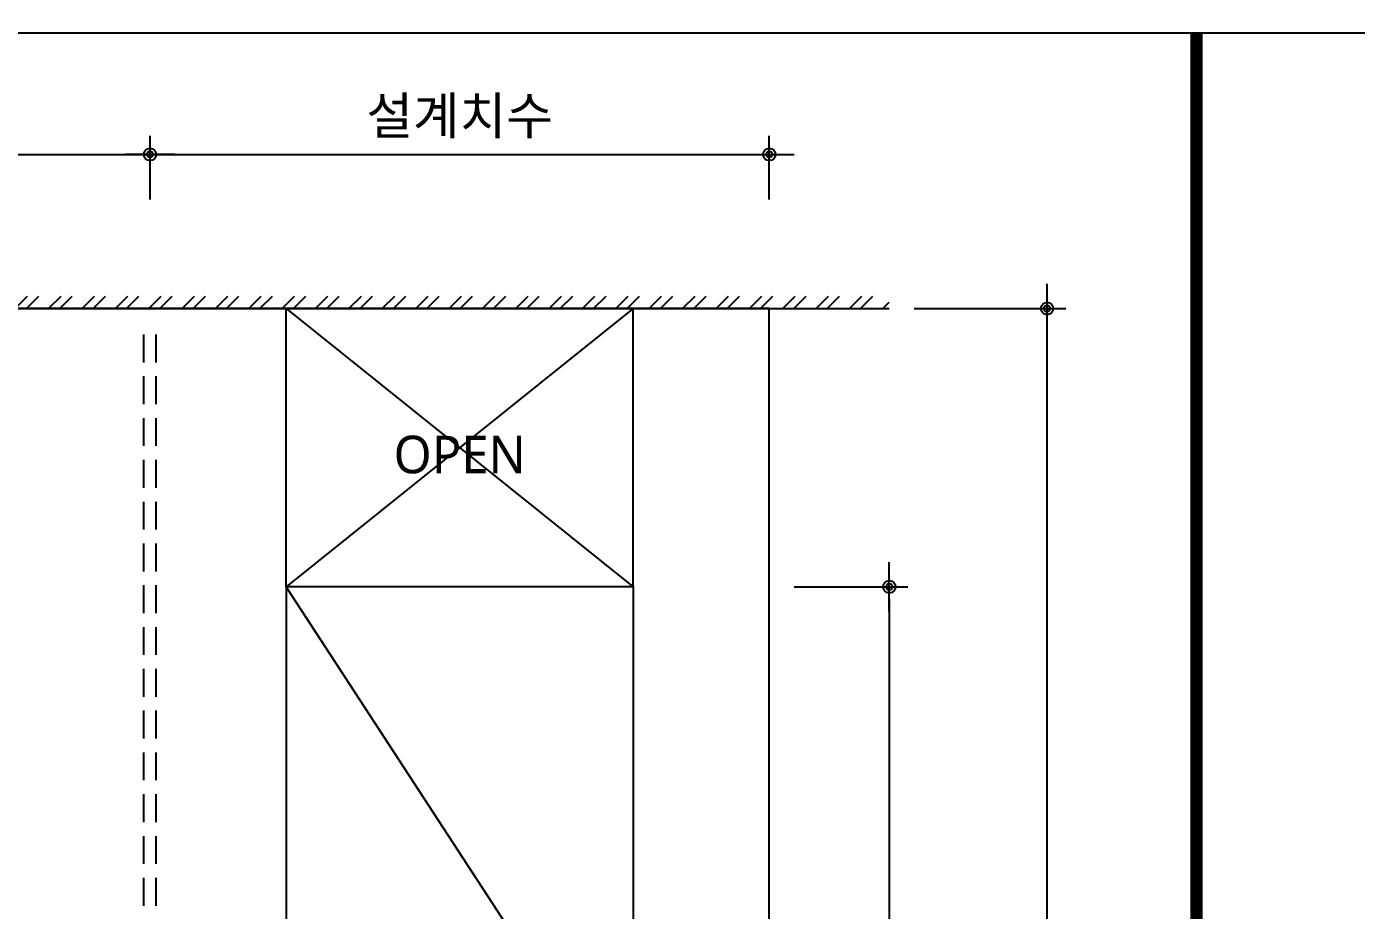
# Model space of a CAD drawing. Extents: x -256 to 8104, y -176 to 5714.
# Drawn here: x 3621 to 4694, y 4830 to 5543 of the extents above; entities that cross this region are included whole.
import ezdxf
from ezdxf.enums import TextEntityAlignment as Align

# ---------------------------------------------------------------- set-up
doc = ezdxf.new("R2010")
doc.units = 0
doc.header["$LTSCALE"] = 30
doc.linetypes.add('HIDDEN', pattern=[0.375, 0.25, -0.125])
doc.layers.get('0').update_dxf_attribs({"linetype": 'CONTINUOUS'})
doc.layers.get('DEFPOINTS').update_dxf_attribs({"linetype": 'CONTINUOUS'})
for name, color, linetype in [('DIM', 7, 'CONTINUOUS'), ('HAT', 8, 'CONTINUOUS'), ('HID', 9, 'HIDDEN'), ('문자', 3, 'CONTINUOUS'), ('부자재', 4, 'CONTINUOUS'), ('치수', 1, 'CONTINUOUS'), ('판넬', 2, 'CONTINUOUS')]:
    doc.layers.add(name, color=color, linetype=linetype)
doc.styles.add('돋움', font='malgun.ttf')
doc.dimstyles.new('10', dxfattribs={"dimscale": 10, "dimtxt": 3, "dimasz": 1, "dimexe": 1.5, "dimexo": 2, "dimgap": 1, "dimtad": 1, "dimdec": 0, "dimlunit": 6, "dimtxsty": '돋움', "dimblk": 'DIMDOT', "dimcen": -1, "dimdle": 1.5, "dimclrt": 3, "dimazin": 3, "dimtfac": 1, "dimtdec": 0, "dimtix": 1, "dimtmove": 2, "dimatfit": 3, "dimldrblk": 'DIMDOT', "dimarcsym": 0})

# ---------------------------------------------------------------- blocks, each defined once
blk = doc.blocks.new('DIMDOT')
at = {"linetype": 'Continuous'}
blk.add_line((-2, 0), (2, 0), dxfattribs=at)
for radius in [0.5, 0.25]:
    blk.add_circle((0, 0), radius, dxfattribs=at)
blk = doc.blocks.new('*D936')
at = {"layer": 'DEFPOINTS', "color": 0}
for p in [(152041.7140632317, -1384.099051044967), (151541.7140632317, -1440.361021563822), (152041.7140632317, -1440.361021563822)]:
    blk.add_point(p, dxfattribs=at)
at = {"layer": 'DIM', "color": 0, "lineweight": -2, "ltscale": 10}
for p, q in [((151541.7140632317, -1420.361021563822), (151541.7140632317, -1369.099051044967)), ((152041.7140632317, -1420.361021563822), (152041.7140632317, -1369.099051044967)), ((151551.7140632317, -1384.099051044967), (152031.7140632317, -1384.099051044967))]:
    blk.add_line(p, q, dxfattribs=at)
at = {"layer": 'DIM', "color": 0, "lineweight": -2, "xscale": 10, "yscale": 10, "zscale": 10, "rotation": 180}
blk.add_blockref('DIMDOT', (151541.7140632317, -1384.099051044967), dxfattribs=at)
at = {"layer": 'DIM', "color": 0, "lineweight": -2, "xscale": 10, "yscale": 10, "zscale": 10}
blk.add_blockref('DIMDOT', (152041.7140632317, -1384.099051044967), dxfattribs=at)
at = {"layer": 'DIM', "color": 3, "insert": (151791.7140632317, -1354.442121697141), "char_height": 30, "attachment_point": 5, "style": '돋움'}
blk.add_mtext('설계치수', dxfattribs=at)
blk = doc.blocks.new('*D937')
at = {"layer": 'DEFPOINTS', "color": 0}
for p in [(152541.7140632317, -1384.099051044967), (152041.7140632317, -1440.361021563822), (152541.7140632317, -1440.361021563822)]:
    blk.add_point(p, dxfattribs=at)
at = {"layer": 'DIM', "color": 0, "lineweight": -2, "ltscale": 10}
for p, q in [((152041.7140632317, -1420.361021563822), (152041.7140632317, -1369.099051044967)), ((152541.7140632317, -1420.361021563822), (152541.7140632317, -1369.099051044967)), ((152051.7140632317, -1384.099051044967), (152531.7140632317, -1384.099051044967))]:
    blk.add_line(p, q, dxfattribs=at)
at = {"layer": 'DIM', "color": 0, "lineweight": -2, "xscale": 10, "yscale": 10, "zscale": 10, "rotation": 180}
blk.add_blockref('DIMDOT', (152041.7140632317, -1384.099051044967), dxfattribs=at)
at = {"layer": 'DIM', "color": 0, "lineweight": -2, "xscale": 10, "yscale": 10, "zscale": 10}
blk.add_blockref('DIMDOT', (152541.7140632317, -1384.099051044967), dxfattribs=at)
at = {"layer": 'DIM', "color": 3, "insert": (152291.7140632317, -1354.442121697141), "char_height": 30, "attachment_point": 5, "style": '돋움'}
blk.add_mtext('설계치수', dxfattribs=at)
blk = doc.blocks.new('*D938')
at = {"layer": 'DEFPOINTS', "color": 0}
for p in [(152541.7140632317, -1733.270973585168), (152541.7140632317, -2648.270973585168), (152638.6138677372, -2648.270973585168)]:
    blk.add_point(p, dxfattribs=at)
at = {"layer": 'DIM', "color": 0, "lineweight": -2, "ltscale": 10}
for p, q in [((152561.7140632317, -1733.270973585168), (152653.6138677372, -1733.270973585168)), ((152638.6138677372, -1743.270973585168), (152638.6138677372, -2638.270973585168)), ((152561.7140632317, -2648.270973585168), (152653.6138677372, -2648.270973585168))]:
    blk.add_line(p, q, dxfattribs=at)
at = {"layer": 'DIM', "color": 0, "lineweight": -2, "xscale": 10, "yscale": 10, "zscale": 10}
for p, rotation in [((152638.6138677372, -1733.270973585168), 90), ((152638.6138677372, -2648.270973585168), 270)]:
    blk.add_blockref('DIMDOT', p, dxfattribs=dict(at, rotation=rotation))
at = {"layer": 'DIM', "color": 3, "insert": (152613.1145470851, -2190.770973585168), "char_height": 30, "attachment_point": 5, "rotation": 90, "style": '돋움'}
blk.add_mtext('2200', dxfattribs=at)
blk = doc.blocks.new('*D955')
at = {"layer": 'DEFPOINTS', "color": 0}
for p in [(152638.6138677372, -1508.499613105103), (152766.01896354, -1508.499613105103), (152641.1138677372, -2648.270973585168)]:
    blk.add_point(p, dxfattribs=at)
at = {"layer": 'DIM', "color": 0, "lineweight": -2, "ltscale": 10}
for p, q in [((152658.6138677372, -1508.499613105103), (152781.01896354, -1508.499613105103)), ((152766.01896354, -2638.270973585168), (152766.01896354, -1518.499613105103)), ((152661.1138677372, -2648.270973585168), (152781.01896354, -2648.270973585168))]:
    blk.add_line(p, q, dxfattribs=at)
at = {"layer": 'DIM', "color": 0, "lineweight": -2, "xscale": 10, "yscale": 10, "zscale": 10}
for p, rotation in [((152766.01896354, -1508.499613105103), 90), ((152766.01896354, -2648.270973585168), 270)]:
    blk.add_blockref('DIMDOT', p, dxfattribs=dict(at, rotation=rotation))
at = {"layer": 'DIM', "color": 3, "insert": (152738.7236355668, -2078.385293345134), "char_height": 30, "attachment_point": 5, "rotation": 90, "style": '돋움'}
blk.add_mtext('VAR.', dxfattribs=at)
blk = doc.blocks.new('AURA_35', base_point=(148321.4807597921, -6824.23637572874))
at = {"layer": 'HAT'}
h = blk.add_hatch(dxfattribs=at)
h.set_pattern_fill('ANSI32', color=256, scale=2, style=0)
h.set_pattern_definition([(45, (139705.6304908586, -7141.476256230728), (-13.47038418160373, 13.47038418160373), []), (45, (139714.6107508586, -7141.476256230728), (-13.47038418160373, 13.47038418160373), [])])
h.paths.add_polyline_path([(150944.9705087262, -1498.499613105103), (152638.6138677372, -1498.499613105103), (152638.6138677372, -1508.499613105103), (150944.9705087262, -1508.499613105103)])
at = {"color": 2}
blk.add_line((150944.9705087262, -1508.499613105103), (152638.6138677372, -1508.499613105103), dxfattribs=at)
blk.add_line((152541.7140632317, -2169.614180820616), (152541.7140632317, -1508.499613105102))
for points in [[(148320.7887971281, -1285.842411219968), (155573.1304908586, -1285.842411219968), (155573.1304908586, -6824.157588780029), (148320.7887971281, -6824.157588780029)], [(148320.7887971281, -1285.842411219968), (155573.1304908586, -1285.842411219968), (155573.1304908586, -6824.157588780029), (148320.7887971281, -6824.157588780029)], [(148320.7887971281, -1285.842411219968), (156302.7048816318, -1285.842411219968), (156302.7048816318, -6824.157588780029), (148320.7887971281, -6824.157588780029)]]:
    blk.add_lwpolyline(points, close=True, dxfattribs=at)
at = {"color": 8, "const_width": 10}
blk.add_lwpolyline([(152886.6447607662, -4054.992411219977), (152886.6447607662, -1285.842411219954)], dxfattribs=at)
at = {"layer": 'HID', "ltscale": 3}
for p, q in [((152036.7140632317, -2598.270973585167), (152036.7140632317, -1519.499613104869)), ((152046.7140632317, -2598.270973585167), (152046.7140632317, -1519.499613104869))]:
    blk.add_line(p, q, dxfattribs=at)
at = {"layer": '부자재', "color": 3}
blk.add_line((152541.7140632317, -1508.499613105103), (151041.7140632317, -1508.499613105103), dxfattribs=at)
blk.add_line((152541.7140632317, -1508.499613105103), (151041.7140632317, -1508.499613105103), dxfattribs=at)
at = {"layer": '치수'}
for p, q in [((152151.7140632317, -1508.499613105104), (152431.7140632317, -1733.270973585168)), ((152431.7140632317, -1508.499613105103), (152151.7140632317, -1733.270973585168)), ((152431.7140632317, -2162.913551211677), (152151.7140632317, -1733.270973585168))]:
    blk.add_line(p, q, dxfattribs=at)
at = {"layer": '판넬', "color": 3}
for p, q in [((152151.7140632317, -1733.27097358517), (152151.7140632317, -1508.499613105104)), ((152431.7140632317, -1733.270973585169), (152431.7140632317, -1508.499613105104))]:
    blk.add_line(p, q, dxfattribs=at)
at = {"layer": '판넬'}
for p, q in [((152431.7140632317, -1733.270973585168), (152151.7140632317, -1733.270973585168)), ((152151.7140632317, -1733.270973585168), (152151.7140632317, -2598.270973585168)), ((152431.7140632317, -1733.270973585168), (152431.7140632317, -1745.674058686098)), ((152431.7140632317, -1745.674058686098), (152431.7140632315, -2555.153043736326))]:
    blk.add_line(p, q, dxfattribs=at)
at = {"layer": '문자', "style": '돋움'}
blk.add_text('OPEN', height=30.33655341585618, dxfattribs=at).set_placement((152291.7140632317, -1626.385293345019), align=Align.MIDDLE)
at = {"layer": 'DIM', "ltscale": 10}
for base, p1, p2, picture, middle in [((152041.7140632317, -1384.099051044967), (151541.7140632317, -1440.361021563822), (152041.7140632317, -1440.361021563822), '*D936', (151791.7140632317, -1354.442121697141)), ((152541.7140632317, -1384.099051044967), (152041.7140632317, -1440.361021563822), (152541.7140632317, -1440.361021563822), '*D937', (152291.7140632317, -1354.442121697141))]:
    dim = blk.add_linear_dim(base=base, p1=p1, p2=p2, text='설계치수', dimstyle='10', override={"dimtxsty": '돋움'}, dxfattribs=at)
    dim.commit()
    dim.dimension.update_dxf_attribs({"geometry": picture, "text_midpoint": middle})
dim = blk.add_linear_dim(base=(152766.01896354, -1508.499613105103), p1=(152641.1138677372, -2648.270973585168), p2=(152638.6138677372, -1508.499613105103), angle=90, text='VAR.', dimstyle='10', dxfattribs=at)
dim.commit()
dim.dimension.update_dxf_attribs({"geometry": '*D955', "text_midpoint": (152738.7236355668, -2078.385293345134), "dimtype": 160})
dim = blk.add_linear_dim(base=(152638.6138677372, -2648.270973585168), p1=(152541.7140632317, -1733.270973585168), p2=(152541.7140632317, -2648.270973585168), angle=90, text='2200', dimstyle='10', override={"dimtxt": 3, "dimtxsty": '돋움'}, dxfattribs=at)
dim.commit()
dim.dimension.update_dxf_attribs({"geometry": '*D938', "text_midpoint": (152613.1145470851, -2190.770973585168)})

msp = doc.modelspace()

# ---------------------------------------------------------------- block references
msp.add_blockref('AURA_35', (0, 0))

doc.saveas('drawing.dxf')
